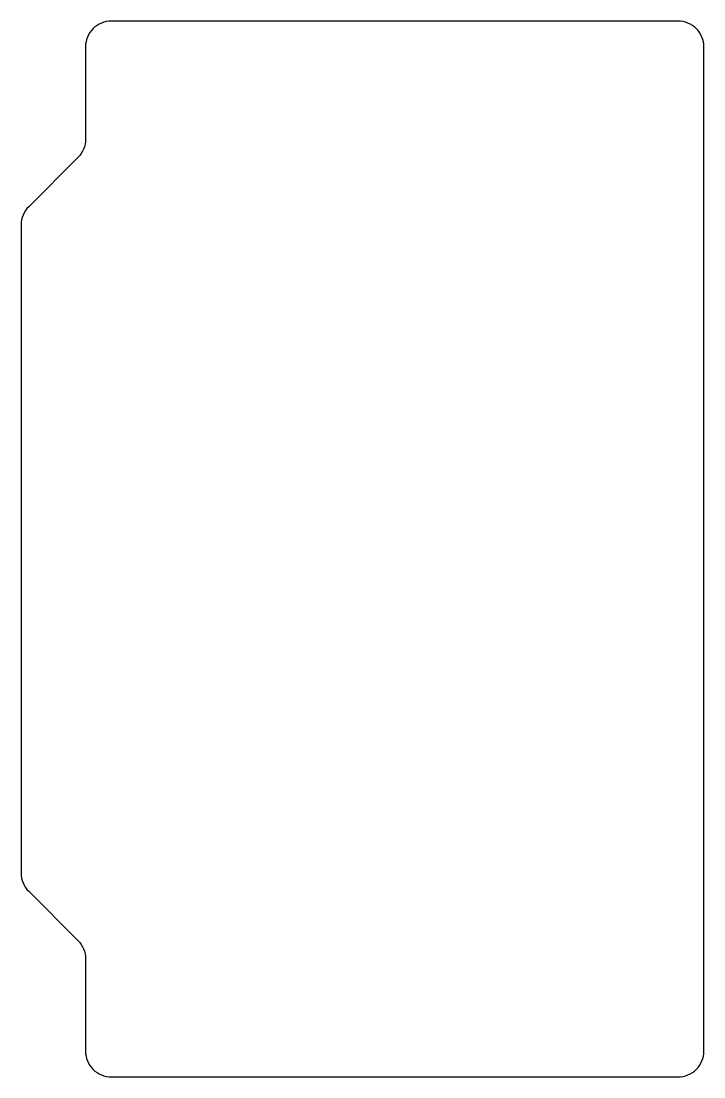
# Model space of a CAD drawing. Header units: millimetres. Extents: x -53 to 0, y 0 to 82.
import ezdxf

# ---------------------------------------------------------------- set-up
doc = ezdxf.new("R2010")
doc.units = ezdxf.units.MM

msp = doc.modelspace()

# ---------------------------------------------------------------- linework, layer by layer
msp.add_lwpolyline([(0, 2), (0, 80, 0.414214), (-2, 82), (-46, 82, 0.414214), (-48, 80), (-48, 72.828, -0.198912), (-48.586, 71.414), (-52.414, 67.586, 0.198912), (-53, 66.172), (-53, 15.828, 0.198912), (-52.414, 14.414), (-48.586, 10.586, -0.198912), (-48, 9.172), (-48, 2, 0.414214), (-46, 0), (-2, 0, 0.414214)], format="xyb", close=True)

doc.saveas('drawing.dxf')
